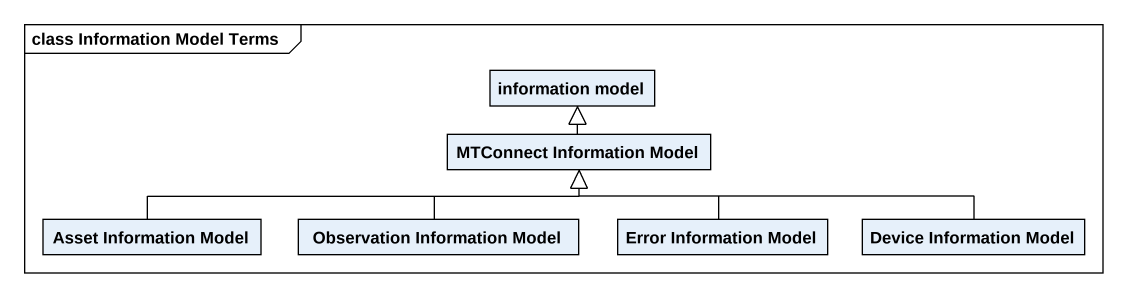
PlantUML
@startuml
mainframe class Information Model Terms
hide circle
hide empty members
class "information model" as information_model
class "MTConnect Information Model" as MTConnect_Information_Model
class "Asset Information Model" as Asset_Information_Model
class "Observation Information Model" as Observation_Information
class "Error Information Model" as Error_Information_Model
class "Device Information Model" as Device_Information_Model
MTConnect_Information_Model -up-|> information_model
Asset_Information_Model -right-|> MTConnect_Information_Model
Observation_Information -up-|> MTConnect_Information_Model
Error_Information_Model -left-|> MTConnect_Information_Model
Device_Information_Model -left-|> MTConnect_Information_Model
@enduml
